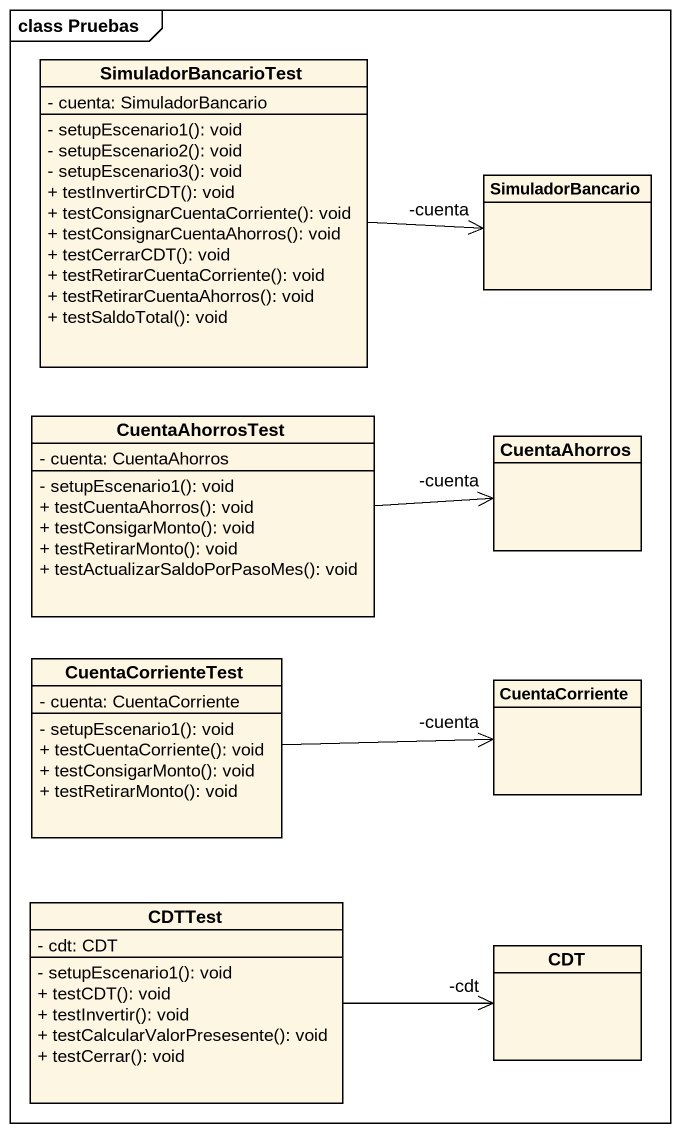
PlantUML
@startuml
mainframe class Pruebas
hide circle
hide empty members
skinparam classAttributeIconSize 0
class SimuladorBancarioTest {
  - cuenta: SimuladorBancario
  - setupEscenario1(): void
  - setupEscenario2(): void
  - setupEscenario3(): void
  + testInvertirCDT(): void
  + testConsignarCuentaCorriente(): void
  + testConsignarCuentaAhorros(): void
  + testCerrarCDT(): void
  + testRetirarCuentaCorriente(): void
  + testRetirarCuentaAhorros(): void
  + testSaldoTotal(): void
}
class SimuladorBancario
class CuentaAhorrosTest {
  - cuenta: CuentaAhorros
  - setupEscenario1(): void
  + testCuentaAhorros(): void
  + testConsigarMonto(): void
  + testRetirarMonto(): void
  + testActualizarSaldoPorPasoMes(): void
}
class CuentaAhorros
class CuentaCorrienteTest {
  - cuenta: CuentaCorriente
  - setupEscenario1(): void
  + testCuentaCorriente(): void
  + testConsigarMonto(): void
  + testRetirarMonto(): void
}
class CuentaCorriente
class CDTTest {
  - cdt: CDT
  - setupEscenario1(): void
  + testCDT(): void
  + testInvertir(): void
  + testCalcularValorPresesente(): void
  + testCerrar(): void
}
class CDT
SimuladorBancarioTest -right-> "-cuenta" SimuladorBancario
CuentaAhorrosTest -right-> "-cuenta" CuentaAhorros
CuentaCorrienteTest -right-> "-cuenta" CuentaCorriente
CDTTest -right-> "-cdt" CDT
@enduml
